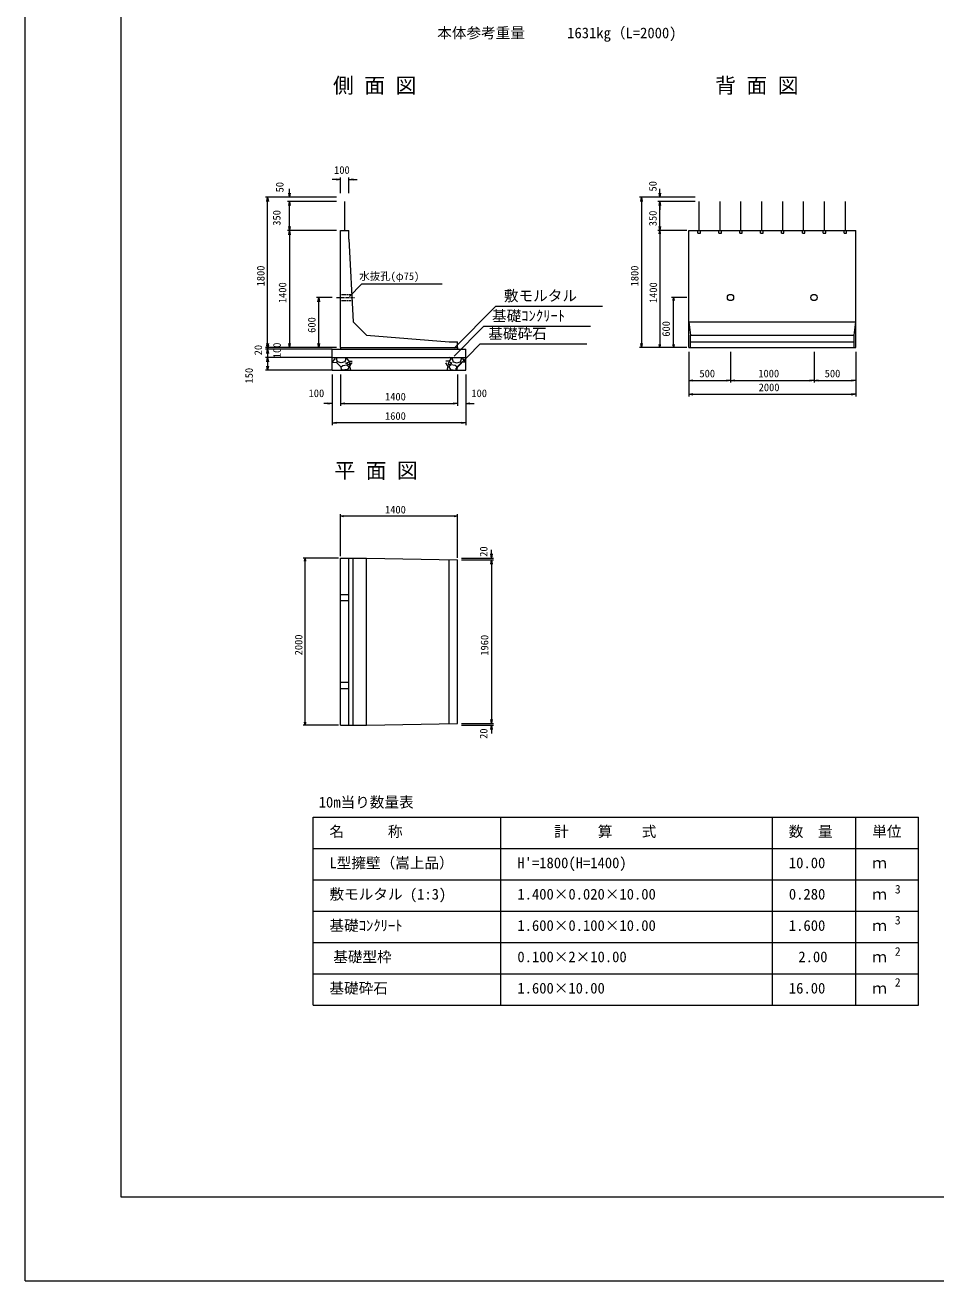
# Model space of a CAD drawing. Units: millimetres on the paper. Extents: x 0 to 841, y 0 to 594.
# Drawn here: x 0 to 218.1, y 0 to 300.6 of the extents above; entities that cross this region are included whole.
import ezdxf
from ezdxf.enums import TextEntityAlignment as Align

# ---------------------------------------------------------------- set-up
doc = ezdxf.new("R2010")
doc.units = ezdxf.units.MM
for name, pattern in [('USER1', [1.125, 0.75, -0.125, 0.125, -0.125]), ('USER2', [0.375, 0.25, -0.125]), ('USER3', [24, 12, -12])]:
    doc.linetypes.add(name, pattern=pattern)
for name, color, linetype, lineweight in [('001', 4, 'USER3', 18), ('0_2', 7, 'Continuous', 9), ('D-MTR-FRAM（材料表図枠）', 2, 'Continuous', 18), ('D-STR-DIM（寸法）', 7, 'Continuous', 18), ('D-STR-HTXT（旗揚げ）', 7, 'Continuous', 18), ('D-STR-STR1（構造物）', 4, 'Continuous', 18), ('D-STR-STRn（構造物）', 7, 'Continuous', 18), ('D-STR（構造物外形線）', 1, 'Continuous', 18), ('D-TTL(外枠）', 2, 'Continuous', 18), ('DEFPOINTS_3', 8, 'Continuous', 18)]:
    doc.layers.add(name, color=color, linetype=linetype, lineweight=lineweight)
for name, color, linetype in [('D-MTR-TXT(文字列）', 7, 'Continuous'), ('D-MTR（材料表タイトル）', 7, 'Continuous'), ('D-STR-TXT（文字）', 7, 'Continuous')]:
    doc.layers.add(name, color=color, linetype=linetype)
doc.styles.add('ＭＳ ゴシック', font='')
doc.styles.get('ＭＳ ゴシック').set_extended_font_data('MS Gothic')

msp = doc.modelspace()

# ---------------------------------------------------------------- linework, layer by layer
at = {"layer": '001'}
for p, q in [((161.451, 251.39), (161.451, 258.39)), ((166.451, 251.39), (166.451, 258.39)), ((171.451, 251.39), (171.451, 258.39)), ((176.451, 251.39), (176.451, 258.39)), ((181.451, 251.39), (181.451, 258.39)), ((186.451, 251.39), (186.451, 258.39)), ((191.451, 251.39), (191.451, 258.39)), ((196.451, 251.39), (196.451, 258.39))]:
    msp.add_line(p, q, dxfattribs=at)
at = {"layer": '0_2'}
for p, q in [((74.541, 263.805), (75.541, 263.638)), ((75.541, 263.638), (74.541, 263.472)), ((75.541, 263.638), (74.541, 263.638)), ((77.541, 263.638), (78.541, 263.805)), ((78.541, 263.472), (77.541, 263.638)), ((77.541, 263.638), (78.541, 263.638)), ((57.925, 258.39), (58.091, 259.39)), ((58.091, 259.39), (58.258, 258.39)), ((58.091, 259.39), (58.091, 258.39)), ((63.306, 259.39), (63.139, 260.39)), ((63.473, 260.39), (63.306, 259.39)), ((63.306, 259.39), (63.306, 260.39)), ((147.481, 258.39), (147.648, 259.39)), ((147.648, 259.39), (147.815, 258.39)), ((147.648, 259.39), (147.648, 258.39)), ((152.013, 259.39), (151.847, 260.39)), ((152.18, 260.39), (152.013, 259.39)), ((152.013, 259.39), (152.013, 260.39)), ((63.139, 257.39), (63.306, 258.39)), ((63.306, 258.39), (63.473, 257.39)), ((63.306, 258.39), (63.306, 257.39)), ((151.847, 257.39), (152.013, 258.39)), ((152.013, 258.39), (152.18, 257.39)), ((152.013, 258.39), (152.013, 257.39)), ((63.306, 251.39), (63.139, 252.39)), ((63.139, 250.39), (63.306, 251.39)), ((63.473, 252.39), (63.306, 251.39)), ((63.306, 251.39), (63.306, 252.39)), ((63.306, 251.39), (63.473, 250.39)), ((63.306, 251.39), (63.306, 250.39)), ((152.013, 251.39), (151.847, 252.39)), ((151.888, 250.64), (152.013, 251.39)), ((152.18, 252.39), (152.013, 251.39)), ((152.013, 251.39), (152.013, 252.39)), ((152.013, 251.39), (152.138, 250.64)), ((70.149, 234.39), (70.315, 235.39)), ((70.315, 235.39), (70.482, 234.39)), ((70.315, 235.39), (70.315, 234.39)), ((155.179, 234.64), (155.304, 235.39)), ((155.304, 235.39), (155.429, 234.64)), ((58.091, 223.39), (57.925, 224.39)), ((58.091, 222.99), (57.925, 223.99)), ((57.925, 221.99), (58.091, 222.99)), ((58.091, 222.99), (58.091, 224.39)), ((58.258, 224.39), (58.091, 223.39)), ((58.258, 223.99), (58.091, 222.99)), ((58.091, 222.99), (58.258, 221.99)), ((58.091, 222.99), (58.091, 221.99)), ((63.306, 223.39), (63.139, 224.39)), ((63.473, 224.39), (63.306, 223.39)), ((63.306, 223.39), (63.306, 224.39)), ((70.315, 223.39), (70.149, 224.39)), ((70.482, 224.39), (70.315, 223.39)), ((70.315, 223.39), (70.315, 224.39)), ((147.648, 223.39), (147.481, 224.39)), ((147.815, 224.39), (147.648, 223.39)), ((147.648, 223.39), (147.648, 224.39)), ((152.013, 223.39), (151.888, 224.14)), ((152.138, 224.14), (152.013, 223.39)), ((155.304, 223.39), (155.179, 224.14)), ((155.429, 224.14), (155.304, 223.39)), ((57.925, 219.99), (58.091, 220.99)), ((58.091, 220.99), (58.091, 219.99)), ((58.091, 220.99), (58.258, 219.99)), ((58.091, 217.99), (57.925, 218.99)), ((58.258, 218.99), (58.091, 217.99)), ((58.091, 217.99), (58.091, 218.99)), ((158.951, 215.535), (159.951, 215.702)), ((159.951, 215.369), (158.951, 215.535)), ((158.951, 215.535), (159.951, 215.535)), ((167.951, 215.702), (168.951, 215.535)), ((168.951, 215.535), (167.951, 215.369)), ((168.951, 215.535), (167.951, 215.535)), ((168.951, 215.535), (169.951, 215.702)), ((169.951, 215.369), (168.951, 215.535)), ((168.951, 215.535), (169.951, 215.535)), ((187.951, 215.702), (188.951, 215.535)), ((188.951, 215.535), (187.951, 215.369)), ((188.951, 215.535), (187.951, 215.535)), ((188.951, 215.535), (189.951, 215.702)), ((189.951, 215.369), (188.951, 215.535)), ((188.951, 215.535), (189.951, 215.535)), ((197.951, 215.702), (198.951, 215.535)), ((198.951, 215.535), (197.951, 215.369)), ((198.951, 215.535), (197.951, 215.535)), ((158.951, 212.215), (159.951, 212.381)), ((159.951, 212.048), (158.951, 212.215)), ((158.951, 212.215), (159.951, 212.215)), ((197.951, 212.381), (198.951, 212.215)), ((198.951, 212.215), (197.951, 212.048)), ((198.951, 212.215), (197.951, 212.215)), ((72.541, 210.154), (73.541, 209.988)), ((73.541, 209.988), (72.541, 209.821)), ((73.541, 209.988), (72.541, 209.988)), ((75.541, 209.988), (76.541, 210.154)), ((76.541, 209.821), (75.541, 209.988)), ((75.541, 209.988), (76.541, 209.988)), ((102.541, 210.154), (103.541, 209.988)), ((103.541, 209.988), (102.541, 209.821)), ((103.541, 209.988), (102.541, 209.988)), ((105.541, 209.988), (106.541, 210.154)), ((106.541, 209.821), (105.541, 209.988)), ((105.541, 209.988), (106.541, 209.988)), ((73.541, 205.361), (74.541, 205.528)), ((74.541, 205.194), (73.541, 205.361)), ((73.541, 205.361), (74.541, 205.361)), ((104.541, 205.528), (105.541, 205.361)), ((105.541, 205.361), (104.541, 205.194)), ((105.541, 205.361), (104.541, 205.361)), ((75.541, 183.046), (76.291, 183.171)), ((76.291, 182.921), (75.541, 183.046)), ((102.791, 183.171), (103.541, 183.046)), ((103.541, 183.046), (102.791, 182.921)), ((66.943, 172.246), (67.068, 172.996)), ((67.068, 172.996), (67.193, 172.246)), ((111.702, 172.996), (111.536, 173.996)), ((111.536, 171.596), (111.702, 172.596)), ((111.869, 173.996), (111.702, 172.996)), ((111.702, 172.996), (111.702, 173.996)), ((111.702, 172.596), (111.702, 171.596)), ((111.702, 172.596), (111.869, 171.596)), ((67.068, 132.996), (66.943, 133.746)), ((67.193, 133.746), (67.068, 132.996)), ((111.702, 133.396), (111.536, 134.396)), ((111.536, 131.996), (111.702, 132.996)), ((111.869, 134.396), (111.702, 133.396)), ((111.702, 133.396), (111.702, 134.396)), ((111.702, 132.996), (111.869, 131.996)), ((111.702, 132.996), (111.702, 131.996))]:
    msp.add_line(p, q, dxfattribs=at)
at = {"layer": '0_2', "lineweight": 18}
for p, q in [((152.013, 251.39), (152.013, 251.29)), ((155.304, 235.39), (155.304, 235.29)), ((152.013, 223.39), (152.013, 223.49)), ((155.304, 223.39), (155.304, 223.49)), ((75.541, 183.046), (75.641, 183.046)), ((103.541, 183.046), (103.441, 183.046)), ((67.068, 172.996), (67.068, 172.896)), ((67.068, 132.996), (67.068, 133.096))]:
    msp.add_line(p, q, dxfattribs=at)
at = {"layer": 'D-MTR-FRAM（材料表図枠）'}
for p, q in [((68.977, 111.013), (213.977, 111.013)), ((68.977, 66.013), (68.977, 111.013)), ((113.977, 66.013), (113.977, 111.013)), ((178.977, 66.013), (178.977, 111.013)), ((198.977, 66.013), (198.977, 111.013)), ((213.977, 66.013), (213.977, 111.013)), ((68.977, 103.513), (213.977, 103.513)), ((68.977, 96.013), (213.977, 96.013)), ((68.977, 88.513), (213.977, 88.513)), ((68.977, 81.013), (213.977, 81.013)), ((68.977, 73.513), (213.977, 73.513)), ((68.977, 66.013), (213.977, 66.013))]:
    msp.add_line(p, q, dxfattribs=at)
at = {"layer": 'D-STR-DIM（寸法）'}
for p, q in [((74.541, 263.638), (73.541, 263.638)), ((75.541, 260.39), (75.541, 264.138)), ((77.541, 260.39), (77.541, 264.138)), ((78.541, 263.638), (79.541, 263.638)), ((74.541, 259.39), (57.591, 259.39)), ((74.541, 259.39), (62.806, 259.39)), ((63.306, 260.39), (63.306, 261.39)), ((160.451, 259.39), (147.148, 259.39)), ((160.451, 259.39), (151.513, 259.39)), ((152.013, 260.39), (152.013, 261.39)), ((58.091, 224.39), (58.091, 258.39)), ((74.541, 258.39), (62.806, 258.39)), ((63.306, 252.39), (63.306, 257.39)), ((147.648, 258.39), (147.648, 224.39)), ((160.451, 258.39), (151.513, 258.39)), ((160.451, 258.39), (151.513, 258.39)), ((152.013, 257.39), (152.013, 256.39)), ((152.013, 252.39), (152.013, 257.39)), ((74.541, 251.39), (62.806, 251.39)), ((74.541, 251.39), (62.806, 251.39)), ((63.306, 250.39), (63.306, 224.39)), ((157.951, 251.39), (151.513, 251.39)), ((158.451, 251.39), (151.513, 251.39)), ((152.013, 251.29), (152.013, 223.49)), ((73.541, 235.39), (69.815, 235.39)), ((158.451, 235.39), (154.804, 235.39)), ((155.304, 223.49), (155.304, 235.29)), ((70.315, 224.39), (70.315, 234.39)), ((74.541, 223.39), (57.591, 223.39)), ((74.541, 223.39), (57.591, 223.39)), ((73.541, 222.99), (57.591, 222.99)), ((58.091, 223.99), (58.091, 225.39)), ((74.541, 223.39), (69.815, 223.39)), ((157.951, 223.39), (147.148, 223.39)), ((158.451, 223.39), (151.513, 223.39)), ((73.541, 220.99), (57.591, 220.99)), ((58.091, 221.99), (58.091, 220.99)), ((58.091, 219.99), (58.091, 218.99)), ((158.951, 222.39), (158.951, 211.715)), ((168.951, 222.39), (168.951, 215.035)), ((188.951, 222.39), (188.951, 215.035)), ((198.951, 222.39), (198.951, 211.715)), ((73.541, 217.99), (57.591, 217.99)), ((73.541, 216.99), (73.541, 204.861)), ((75.541, 216.99), (75.541, 209.488)), ((103.541, 216.99), (103.541, 209.488)), ((105.541, 216.99), (105.541, 204.861)), ((159.951, 215.535), (167.951, 215.535)), ((169.951, 215.535), (187.951, 215.535)), ((189.951, 215.535), (197.951, 215.535)), ((159.951, 212.215), (197.951, 212.215)), ((72.541, 209.988), (71.541, 209.988)), ((76.541, 209.988), (102.541, 209.988)), ((106.541, 209.988), (107.541, 209.988)), ((104.541, 205.361), (74.541, 205.361)), ((111.702, 173.996), (111.702, 174.996)), ((75.041, 172.996), (66.568, 172.996)), ((67.068, 133.096), (67.068, 172.896)), ((104.541, 172.996), (112.202, 172.996)), ((104.546, 172.596), (112.202, 172.596)), ((111.702, 171.596), (111.702, 134.396)), ((75.041, 132.996), (66.568, 132.996)), ((104.541, 133.396), (112.202, 133.396)), ((104.546, 132.996), (112.202, 132.996)), ((111.702, 131.996), (111.702, 130.996))]:
    msp.add_line(p, q, dxfattribs=at)
at = {"layer": 'D-STR-HTXT（旗揚げ）'}
for p, q in [((77.668, 235.666), (80.57, 238.596)), ((99.868, 238.596), (80.57, 238.596)), ((102.763, 223.243), (112.68, 233.256)), ((138.278, 233.256), (112.68, 233.256)), ((102.763, 221.338), (109.822, 228.466)), ((135.421, 228.466), (109.822, 228.466)), ((103.055, 218.256), (108.935, 224.192)), ((134.533, 224.192), (108.935, 224.192)), ((75.541, 173.496), (75.541, 183.546)), ((103.541, 173.096), (103.541, 183.546)), ((103.441, 183.046), (75.641, 183.046))]:
    msp.add_line(p, q, dxfattribs=at)
at = {"layer": 'D-STR-STR1（構造物）'}
msp.add_line((76.541, 251.39), (76.541, 258.39), dxfattribs=at)
at = {"layer": 'D-STR-STRn（構造物）', "linetype": 'USER1'}
msp.add_line((74.541, 235.39), (78.857, 235.39), dxfattribs=at)
at = {"layer": 'D-STR-STRn（構造物）', "linetype": 'USER2'}
for p, q in [((75.541, 236.14), (78.21, 236.14)), ((75.541, 234.64), (78.286, 234.64))]:
    msp.add_line(p, q, dxfattribs=at)
at = {"layer": 'D-STR-STRn（構造物）'}
for p, q in [((73.541, 217.99), (73.541, 222.99)), ((73.541, 222.99), (105.541, 222.99)), ((75.541, 223.39), (75.541, 222.99)), ((103.541, 223.39), (103.541, 222.99)), ((105.541, 217.99), (105.541, 222.99)), ((73.541, 220.99), (105.541, 220.99)), ((73.541, 220.099), (73.69, 220.086)), ((73.541, 219.796), (74.484, 219.875)), ((73.686, 220.093), (74.236, 220.693)), ((74.236, 220.681), (74.12, 220.99)), ((74.482, 219.881), (75.632, 218.831)), ((74.727, 220.99), (74.585, 220.681)), ((74.835, 219.981), (74.585, 220.681)), ((75.682, 219.727), (74.832, 219.977)), ((76.539, 219.977), (75.689, 219.727)), ((76.838, 220.682), (76.538, 219.982)), ((76.784, 220.682), (76.652, 220.99)), ((76.834, 219.682), (77.434, 219.882)), ((77.589, 219.232), (76.839, 219.682)), ((77.084, 220.678), (77.534, 220.178)), ((77.085, 220.68), (77.135, 220.93)), ((77.137, 220.934), (77.364, 220.99)), ((77.436, 219.878), (77.786, 219.728)), ((77.54, 220.186), (78.32, 220.118)), ((77.786, 219.731), (77.586, 219.231)), ((77.729, 218.883), (78.279, 219.783)), ((78.284, 219.775), (78.32, 219.778)), ((101.542, 220.186), (100.762, 220.118)), ((100.798, 219.775), (100.762, 219.778)), ((101.353, 218.883), (100.803, 219.783)), ((101.646, 219.878), (101.296, 219.728)), ((101.296, 219.731), (101.496, 219.231)), ((101.493, 219.232), (102.243, 219.682)), ((101.998, 220.678), (101.548, 220.178)), ((102.248, 219.682), (101.648, 219.882)), ((101.945, 220.934), (101.718, 220.99)), ((101.997, 220.68), (101.947, 220.93)), ((102.244, 220.682), (102.544, 219.982)), ((102.298, 220.682), (102.43, 220.99)), ((102.543, 219.977), (103.393, 219.727)), ((103.401, 219.727), (104.251, 219.977)), ((104.6, 219.881), (103.45, 218.831)), ((104.247, 219.981), (104.497, 220.681)), ((104.355, 220.99), (104.498, 220.681)), ((105.541, 219.796), (104.598, 219.875)), ((104.846, 220.681), (104.962, 220.99)), ((105.396, 220.093), (104.846, 220.693)), ((105.541, 220.099), (105.392, 220.086)), ((73.541, 217.99), (105.541, 217.99)), ((75.636, 218.832), (75.676, 217.99)), ((75.678, 218.773), (76.078, 219.123)), ((75.685, 218.481), (75.685, 218.781)), ((75.938, 218.031), (75.688, 218.481)), ((77.184, 218.179), (75.934, 218.029)), ((76.079, 219.135), (77.079, 219.285)), ((77.085, 219.282), (77.585, 218.782)), ((77.587, 218.782), (77.187, 218.182)), ((78.02, 217.99), (77.735, 218.882)), ((101.062, 217.99), (101.347, 218.882)), ((101.495, 218.782), (101.895, 218.182)), ((101.997, 219.282), (101.497, 218.782)), ((101.898, 218.179), (103.148, 218.029)), ((103.003, 219.135), (102.003, 219.285)), ((103.405, 218.773), (103.005, 219.123)), ((103.144, 218.031), (103.394, 218.481)), ((103.397, 218.481), (103.397, 218.781)), ((103.446, 218.832), (103.406, 217.99))]:
    msp.add_line(p, q, dxfattribs=at)
at = {"layer": 'D-STR（構造物外形線）'}
for p, q in [((75.541, 251.39), (77.541, 251.39)), ((75.541, 223.39), (75.541, 251.39)), ((77.541, 249.39), (77.541, 251.39)), ((158.951, 251.39), (198.951, 251.39)), ((158.951, 223.39), (158.951, 251.39)), ((161.151, 250.79), (161.151, 251.39)), ((161.151, 250.79), (161.751, 250.79)), ((161.751, 250.79), (161.751, 251.39)), ((166.151, 250.79), (166.151, 251.39)), ((166.151, 250.79), (166.751, 250.79)), ((166.751, 250.79), (166.751, 251.39)), ((171.151, 250.79), (171.151, 251.39)), ((171.151, 250.79), (171.751, 250.79)), ((171.751, 250.79), (171.751, 251.39)), ((176.151, 250.79), (176.151, 251.39)), ((176.151, 250.79), (176.751, 250.79)), ((176.751, 250.79), (176.751, 251.39)), ((181.151, 250.79), (181.151, 251.39)), ((181.151, 250.79), (181.751, 250.79)), ((181.751, 250.79), (181.751, 251.39)), ((186.151, 250.79), (186.151, 251.39)), ((186.151, 250.79), (186.751, 250.79)), ((186.751, 250.79), (186.751, 251.39)), ((191.151, 250.79), (191.151, 251.39)), ((191.151, 250.79), (191.751, 250.79)), ((191.751, 250.79), (191.751, 251.39)), ((196.151, 250.79), (196.151, 251.39)), ((196.151, 250.79), (196.751, 250.79)), ((196.751, 250.79), (196.751, 251.39)), ((198.951, 223.39), (198.951, 251.39)), ((77.541, 249.39), (78.541, 229.59)), ((78.541, 229.59), (81.741, 226.39)), ((158.951, 229.59), (198.951, 229.59)), ((158.951, 229.59), (159.351, 226.39)), ((198.551, 226.39), (198.951, 229.59)), ((81.741, 226.39), (101.541, 224.79)), ((159.351, 226.39), (198.551, 226.39)), ((159.351, 223.39), (159.351, 226.39)), ((198.551, 223.39), (198.551, 226.39)), ((75.541, 223.39), (103.541, 223.39)), ((101.541, 224.79), (103.541, 224.79)), ((103.541, 223.39), (103.541, 224.79)), ((158.951, 223.39), (198.951, 223.39)), ((159.351, 224.79), (198.551, 224.79)), ((75.541, 132.996), (75.541, 172.996)), ((75.541, 172.996), (81.741, 172.996)), ((77.541, 132.996), (77.541, 172.996)), ((78.541, 132.996), (78.541, 172.996)), ((81.741, 172.996), (103.541, 172.596)), ((81.741, 132.996), (81.741, 172.996)), ((101.541, 133.364), (101.541, 172.628)), ((103.541, 133.396), (103.541, 172.596)), ((77.541, 164.246), (75.541, 164.246)), ((77.541, 162.746), (75.541, 162.746)), ((77.541, 143.246), (75.541, 143.246)), ((77.541, 141.746), (75.541, 141.746)), ((75.541, 132.996), (81.741, 132.996)), ((81.741, 132.996), (103.541, 133.396))]:
    msp.add_line(p, q, dxfattribs=at)
at = {"layer": 'D-STR（構造物外形線）', "color": 7}
for centre in [(168.951, 235.39), (188.951, 235.39)]:
    msp.add_circle(centre, 0.75, dxfattribs=at)
at = {"layer": 'D-TTL(外枠）'}
for p, q in [((23, 20), (23, 574)), ((818, 20), (23, 20))]:
    msp.add_line(p, q, dxfattribs=at)
at = {"layer": 'DEFPOINTS_3'}
for q in [(0, 594), (841, 0)]:
    msp.add_line((0, 0), q, dxfattribs=at)

# ---------------------------------------------------------------- texts
at = {"layer": 'D-MTR-TXT(文字列）', "style": 'ＭＳ ゴシック'}
for s, height, p in [('本体参考重量', 2.566, (98.709, 296.672)), ('1631kg（L=2000)', 2.566, (129.829, 296.672)), ('名\u3000\u3000\u3000称', 2.566, (72.899, 105.513)), ('計\u3000\u3000算\u3000\u3000式', 2.566, (126.677, 105.513)), ('数\u3000量', 2.566, (182.899, 105.513)), ('単位', 2.566, (202.899, 105.513)), ('L型擁壁（嵩上品）', 2.566, (72.899, 98.013)), ("H'=1800(H=1400)", 2.566, (117.899, 98.013)), ('10.00', 2.566, (182.926, 98.013)), ('ｍ', 2.566, (202.899, 98.013)), ('敷モルタル (1:3)', 2.566, (72.899, 90.513)), ('1.400×0.020×10.00', 2.566, (117.899, 90.513)), ('0.280', 2.566, (182.926, 90.513)), ('ｍ', 2.566, (202.899, 90.513)), ('3', 2.053, (208.301, 92.113)), ('3', 2.053, (208.301, 84.713)), ('基礎ｺﾝｸﾘｰﾄ', 2.566, (72.899, 83.013)), ('1.600×0.100×10.00', 2.566, (117.899, 83.013)), ('1.600', 2.566, (182.926, 83.013)), ('ｍ', 2.566, (202.899, 83.013)), ('基礎型枠', 2.566, (73.799, 75.513)), ('0.100×2×10.00', 2.566, (117.899, 75.513)), ('2.00', 2.566, (185.2, 75.513)), ('ｍ', 2.566, (202.899, 75.513)), ('2', 2.053, (208.301, 77.213)), ('2', 2.053, (208.301, 69.813)), ('基礎砕石', 2.566, (72.899, 68.013)), ('1.600×10.00', 2.566, (117.899, 68.013)), ('16.00', 2.566, (182.926, 68.013)), ('ｍ', 2.566, (202.899, 68.013))]:
    msp.add_text(s, height=height, dxfattribs=at).set_placement(p, align=Align.BOTTOM_LEFT)
at = {"layer": 'D-MTR（材料表タイトル）', "style": 'ＭＳ ゴシック'}
msp.add_text('10m当り数量表', height=2.566, dxfattribs=at).set_placement((70.319, 112.538), align=Align.BOTTOM_LEFT)
at = {"layer": 'D-STR-DIM（寸法）', "style": 'ＭＳ ゴシック'}
for s, p in [('100', (74.009, 264.438)), ('500', (161.508, 215.735)), ('1000', (175.607, 215.735)), ('500', (191.508, 215.735)), ('2000', (175.689, 212.415)), ('100', (67.897, 211)), ('1400', (86.197, 210.188)), ('100', (106.888, 211)), ('1600', (86.197, 205.561))]:
    msp.add_text(s, height=1.833, dxfattribs=at).set_placement(p, align=Align.BOTTOM_LEFT)
for s, p in [('50', (62.448, 260.549)), ('50', (151.8, 260.756)), ('350', (61.722, 252.565)), ('350', (151.813, 252.447)), ('1800', (57.891, 238.046)), ('1800', (147.448, 238.046)), ('1400', (63.106, 234.046)), ('1400', (151.913, 234.046)), ('600', (70.115, 226.928)), ('600', (154.982, 226.002)), ('20', (57.291, 221.553)), ('100', (61.793, 220.858)), ('150', (55.091, 214.808)), ('20', (111.288, 173.323)), ('2000', (66.968, 149.735)), ('1960', (111.502, 149.652)), ('20', (111.288, 129.741))]:
    msp.add_text(s, height=1.833, rotation=90, dxfattribs=at).set_placement(p, align=Align.BOTTOM_LEFT)
at = {"layer": 'D-STR-HTXT（旗揚げ）', "style": 'ＭＳ ゴシック'}
msp.add_text('1400', height=1.833, dxfattribs=at).set_placement((86.197, 183.146), align=Align.BOTTOM_LEFT)
at = {"layer": 'D-STR-TXT（文字）', "style": 'ＭＳ ゴシック'}
for s, height, p in [('側 面 図', 3.666, (73.732, 283.222)), ('背 面 図', 3.666, (165.258, 283.222)), ('水抜孔(φ75)', 1.833, (80.029, 239.031)), ('敷モルタル', 2.566, (114.68, 233.756)), ('基礎ｺﾝｸﾘｰﾄ', 2.566, (111.822, 228.966)), ('基礎砕石', 2.566, (110.935, 224.692)), ('平 面 図', 3.666, (74.071, 191.043))]:
    msp.add_text(s, height=height, dxfattribs=at).set_placement(p, align=Align.BOTTOM_LEFT)

doc.saveas('drawing.dxf')
